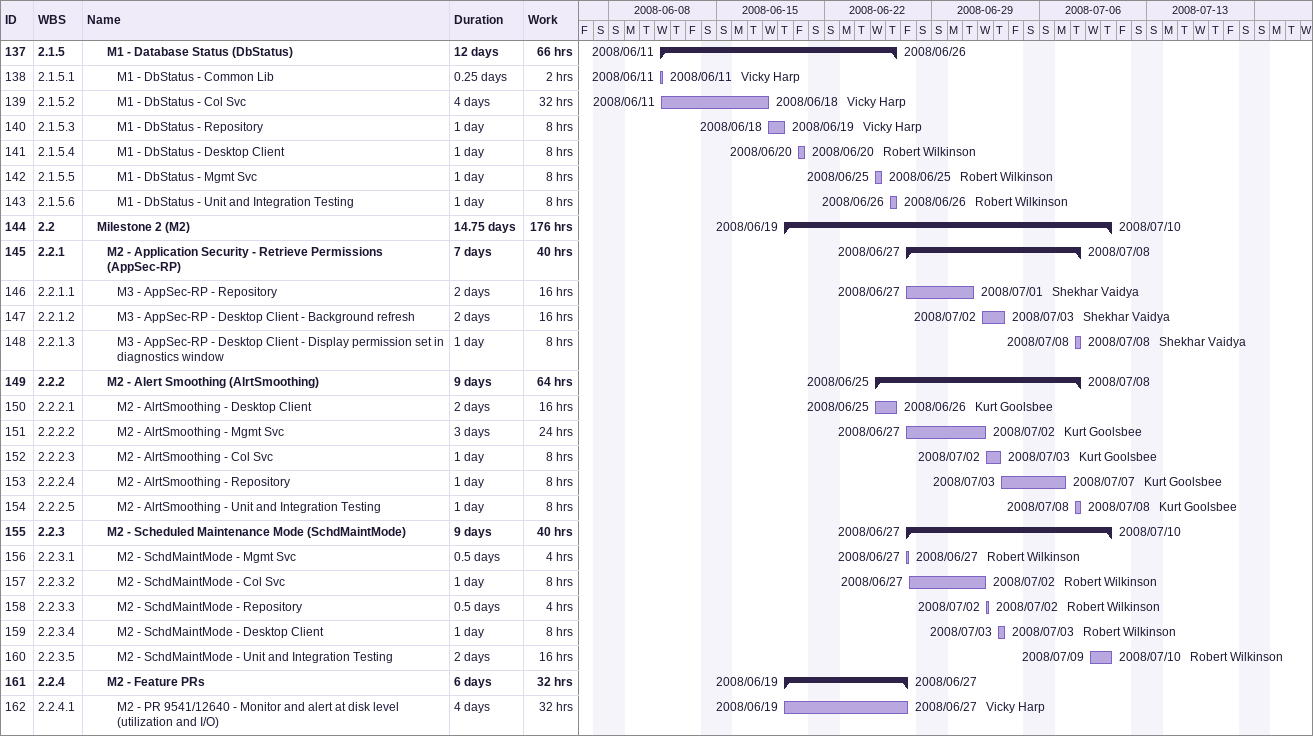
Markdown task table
| ID | WBS | Task | Duration | Start | Finish | Resources | Work (h) |
|---|---|---|---|---|---|---|---|
| 137 | 2.1.5 | **M1 - Database Status (DbStatus)** | 12d | 2008-06-11 | 2008-06-26 |  | 66 |
| 138 | 2.1.5.1 | M1 - DbStatus - Common Lib | 0.25d | 2008-06-11 | 2008-06-11 | Vicky Harp | 2 |
| 139 | 2.1.5.2 | M1 - DbStatus - Col Svc | 4d | 2008-06-11 | 2008-06-18 | Vicky Harp | 32 |
| 140 | 2.1.5.3 | M1 - DbStatus - Repository | 1d | 2008-06-18 | 2008-06-19 | Vicky Harp | 8 |
| 141 | 2.1.5.4 | M1 - DbStatus - Desktop Client | 1d | 2008-06-20 | 2008-06-20 | Robert Wilkinson | 8 |
| 142 | 2.1.5.5 | M1 - DbStatus - Mgmt Svc | 1d | 2008-06-25 | 2008-06-25 | Robert Wilkinson | 8 |
| 143 | 2.1.5.6 | M1 - DbStatus - Unit and Integration Testing | 1d | 2008-06-26 | 2008-06-26 | Robert Wilkinson | 8 |
| 144 | 2.2 | **Milestone 2 (M2)** | 14.75d | 2008-06-19 | 2008-07-10 |  | 176 |
| 145 | 2.2.1 | **M2 - Application Security - Retrieve Permissions (AppSec-RP)** | 7d | 2008-06-27 | 2008-07-08 |  | 40 |
| 146 | 2.2.1.1 | M3 - AppSec-RP - Repository | 2d | 2008-06-27 | 2008-07-01 | Shekhar Vaidya | 16 |
| 147 | 2.2.1.2 | M3 - AppSec-RP - Desktop Client - Background refresh | 2d | 2008-07-02 | 2008-07-03 | Shekhar Vaidya | 16 |
| 148 | 2.2.1.3 | M3 - AppSec-RP - Desktop Client - Display permission set in diagnostics window | 1d | 2008-07-08 | 2008-07-08 | Shekhar Vaidya | 8 |
| 149 | 2.2.2 | **M2 - Alert Smoothing (AlrtSmoothing)** | 9d | 2008-06-25 | 2008-07-08 |  | 64 |
| 150 | 2.2.2.1 | M2 - AlrtSmoothing - Desktop Client | 2d | 2008-06-25 | 2008-06-26 | Kurt Goolsbee | 16 |
| 151 | 2.2.2.2 | M2 - AlrtSmoothing - Mgmt Svc | 3d | 2008-06-27 | 2008-07-02 | Kurt Goolsbee | 24 |
| 152 | 2.2.2.3 | M2 - AlrtSmoothing - Col Svc | 1d | 2008-07-02 | 2008-07-03 | Kurt Goolsbee | 8 |
| 153 | 2.2.2.4 | M2 - AlrtSmoothing - Repository | 1d | 2008-07-03 | 2008-07-07 | Kurt Goolsbee | 8 |
| 154 | 2.2.2.5 | M2 - AlrtSmoothing - Unit and Integration Testing | 1d | 2008-07-08 | 2008-07-08 | Kurt Goolsbee | 8 |
| 155 | 2.2.3 | **M2 - Scheduled Maintenance Mode (SchdMaintMode)** | 9d | 2008-06-27 | 2008-07-10 |  | 40 |
| 156 | 2.2.3.1 | M2 - SchdMaintMode - Mgmt Svc | 0.5d | 2008-06-27 | 2008-06-27 | Robert Wilkinson | 4 |
| 157 | 2.2.3.2 | M2 - SchdMaintMode - Col Svc | 1d | 2008-06-27 | 2008-07-02 | Robert Wilkinson | 8 |
| 158 | 2.2.3.3 | M2 - SchdMaintMode - Repository | 0.5d | 2008-07-02 | 2008-07-02 | Robert Wilkinson | 4 |
| 159 | 2.2.3.4 | M2 - SchdMaintMode - Desktop Client | 1d | 2008-07-03 | 2008-07-03 | Robert Wilkinson | 8 |
| 160 | 2.2.3.5 | M2 - SchdMaintMode - Unit and Integration Testing | 2d | 2008-07-09 | 2008-07-10 | Robert Wilkinson | 16 |
| 161 | 2.2.4 | **M2 - Feature PRs** | 6d | 2008-06-19 | 2008-06-27 |  | 32 |
| 162 | 2.2.4.1 | M2 - PR 9541/12640 - Monitor and alert at disk level (utilization and I/O) | 4d | 2008-06-19 | 2008-06-27 | Vicky Harp | 32 |
